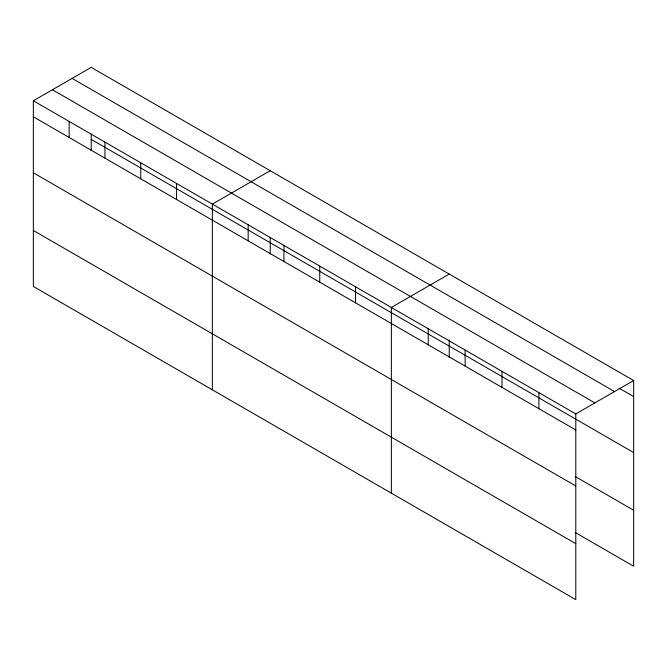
<?xml version="1.0" encoding="UTF-8"?>
<svg xmlns="http://www.w3.org/2000/svg" width="667" height="667" viewBox="0 0 667 667"><rect width="100%" height="100%" fill="white"/><g stroke="black" fill="none" stroke-linecap="round" stroke-linejoin="round"><path stroke-width="1" d="M33.35 100.767L575.788 413.94L575.788 599.641L33.35 286.468L33.35 100.767L91.212 67.359L633.65 380.532L633.65 566.233L575.171 532.466M270.218 170.71L212.356 204.119L212.356 389.811M449.224 274.054L391.354 307.462L391.354 493.163M575.788 413.94L633.65 380.532M619.259 388.269L633.65 396.582M72.119 78.389L614.557 391.554M52.443 89.745L594.881 402.918M91.212 139.395L633.65 452.568M33.35 116.817L575.788 429.99M575.171 476.488L633.65 510.247M33.35 172.803L575.788 485.976M33.35 230.482L575.788 543.655M538.894 392.646L538.894 408.696M502.009 371.352L502.009 387.402M465.124 350.05L465.124 366.108M449.224 339.87L449.224 357.42M428.239 328.756L428.239 344.806M355.553 286.793L355.553 302.843M319.751 266.125L319.751 282.174M283.95 245.456L283.95 261.506M270.218 237.56L270.218 254.069M248.157 224.787L248.157 240.837M176.555 183.45L176.555 199.5M140.754 162.773L140.754 178.831M104.952 142.104L104.952 158.162M91.212 134.209L91.212 150.725M69.151 121.436L69.151 137.485"/></g></svg>
